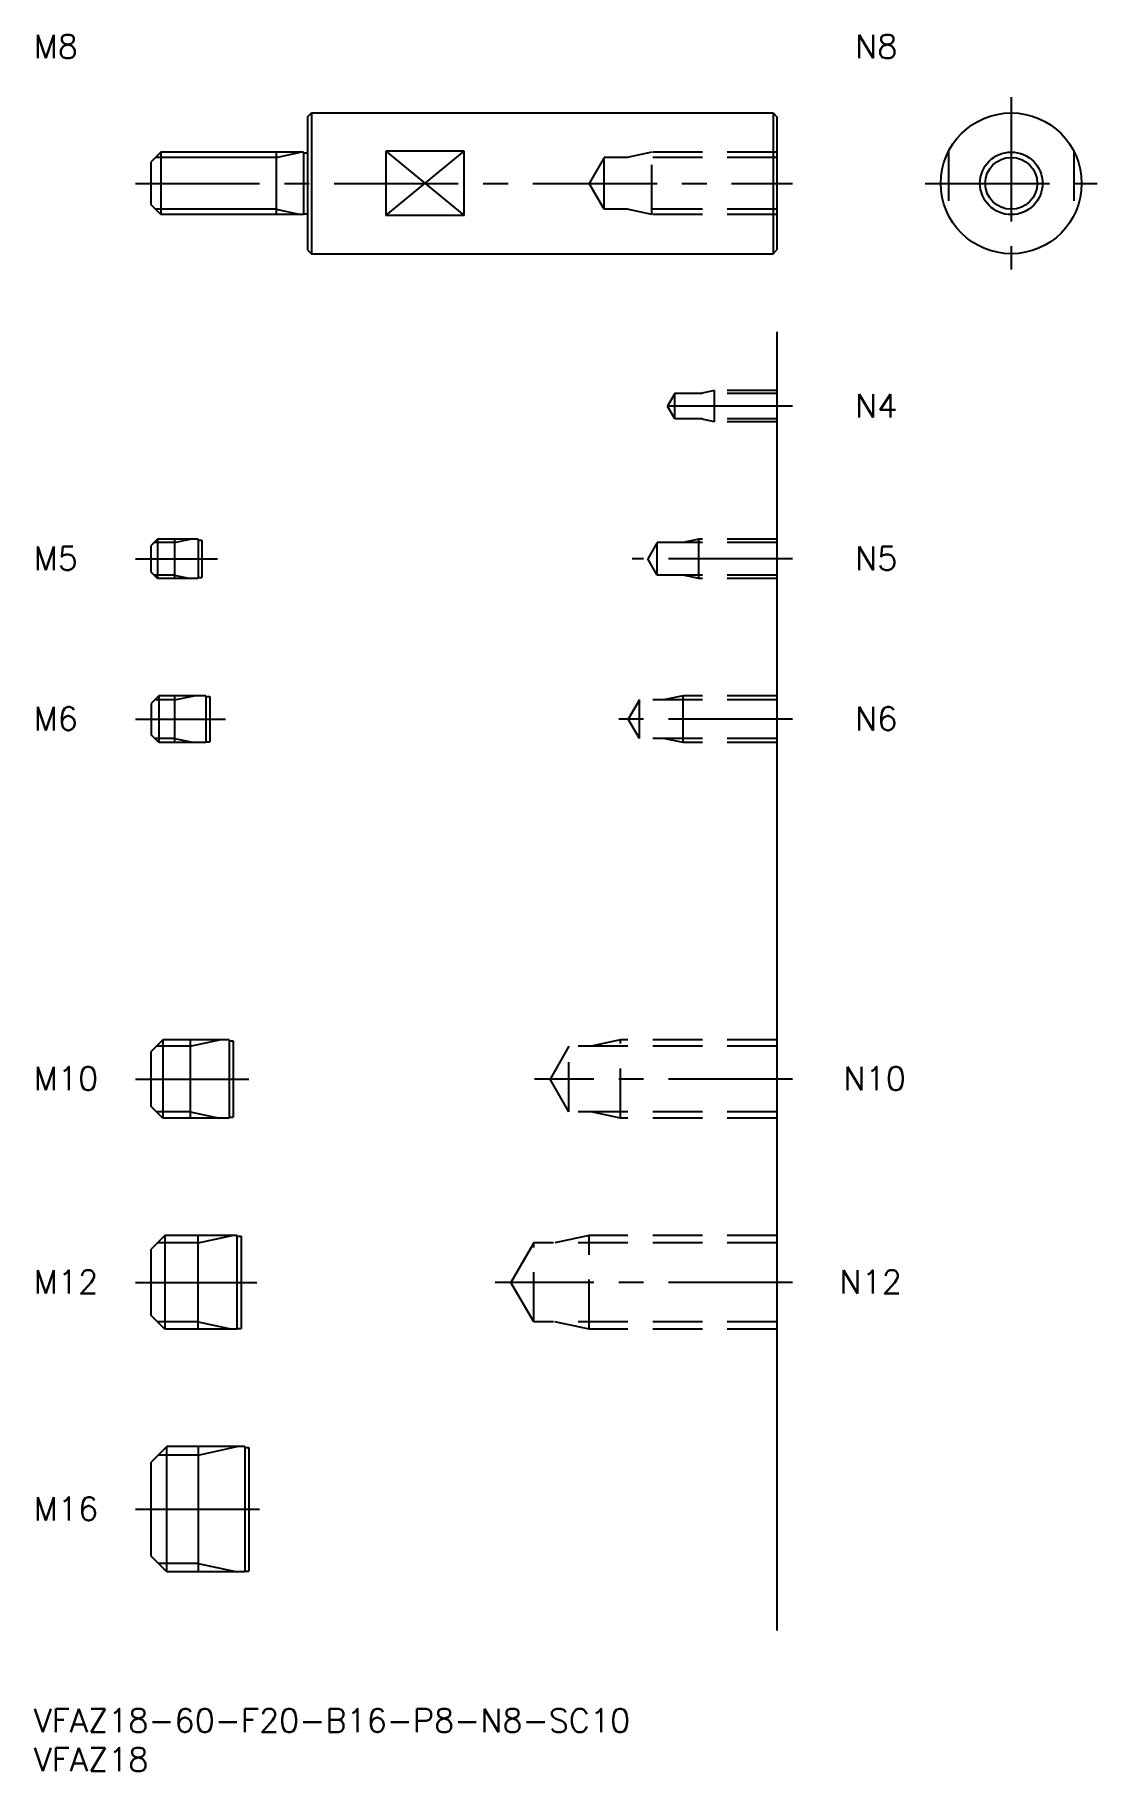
# Model space of a CAD drawing. Extents: x 0 to 136, y -8 to 214.
import ezdxf

# ---------------------------------------------------------------- set-up
doc = ezdxf.new("R2010")
doc.units = 0
doc.header["$LTSCALE"] = 0.5
doc.linetypes.add('CENTER', pattern=[50.8, 31.75, -6.35, 6.35, -6.35])
doc.linetypes.add('DASHED', pattern=[19.05, 12.7, -6.35])
for name, color, linetype in [('MSM_CENTER', 1, 'CENTER'), ('MSM_CONTINUOUS', 7, 'CONTINUOUS'), ('MSM_DASHED', 4, 'DASHED'), ('MSM_NARROW', 5, 'CONTINUOUS'), ('MSM_PART_NUMBER', 7, 'CONTINUOUS')]:
    doc.layers.add(name, color=color, linetype=linetype)
doc.styles.get("Standard").update_dxf_attribs({"font": 'txt.shx', "height": 1, "bigfont": 'bigfont.shx'})

# ---------------------------------------------------------------- blocks, each defined once
blk = doc.blocks.new('*U14')
at = {"layer": 'MSM_PART_NUMBER'}
blk.add_text('VFAZ18-60-F20-B16-P8-N8-SC10', height=3, dxfattribs=at).set_placement((0, -3))
blk = doc.blocks.new('*U15')
at = {"layer": 'MSM_PART_NUMBER'}
blk.add_text('VFAZ18', height=3, dxfattribs=at).set_placement((0, -8))
blk = doc.blocks.new('*U16')
at = {"layer": 'MSM_PART_NUMBER'}
blk.add_text('M16', height=3, dxfattribs=at).set_placement((0, 24.06))
blk = doc.blocks.new('*U17')
at = {"layer": 'MSM_PART_NUMBER'}
blk.add_text('M12', height=3, dxfattribs=at).set_placement((0, 53.06))
blk = doc.blocks.new('*U18')
at = {"layer": 'MSM_PART_NUMBER'}
blk.add_text('M10', height=3, dxfattribs=at).set_placement((0, 79.06))
blk = doc.blocks.new('*U19')
at = {"layer": 'MSM_PART_NUMBER'}
blk.add_text('M6', height=3, dxfattribs=at).set_placement((0, 125.06))
blk = doc.blocks.new('*U20')
at = {"layer": 'MSM_PART_NUMBER'}
blk.add_text('M5', height=3, dxfattribs=at).set_placement((0, 145.56))
blk = doc.blocks.new('*U21')
at = {"layer": 'MSM_PART_NUMBER'}
blk.add_text('M8', height=3, dxfattribs=at).set_placement((0, 211))
blk = doc.blocks.new('*U22')
at = {"layer": 'MSM_PART_NUMBER'}
blk.add_text('N12', height=3, dxfattribs=at).set_placement((103, 53.06))
blk = doc.blocks.new('*U23')
at = {"layer": 'MSM_PART_NUMBER'}
blk.add_text('N10', height=3, dxfattribs=at).set_placement((103.5, 79.06))
blk = doc.blocks.new('*U24')
at = {"layer": 'MSM_PART_NUMBER'}
blk.add_text('N6', height=3, dxfattribs=at).set_placement((105, 125.06))
blk = doc.blocks.new('*U25')
at = {"layer": 'MSM_PART_NUMBER'}
blk.add_text('N5', height=3, dxfattribs=at).set_placement((105, 145.56))
blk = doc.blocks.new('*U26')
at = {"layer": 'MSM_PART_NUMBER'}
blk.add_text('N4', height=3, dxfattribs=at).set_placement((105, 165.06))
blk = doc.blocks.new('*U27')
at = {"layer": 'MSM_PART_NUMBER'}
blk.add_text('N8', height=3, dxfattribs=at).set_placement((105, 211))

msp = doc.modelspace()

# ---------------------------------------------------------------- linework, layer by layer
at = {"layer": 'MSM_CENTER'}
for p, q in [((124.95, 206), (124.95, 184)), ((13, 195), (97, 195)), ((113.95, 195), (135.95, 195)), ((97, 166.5), (79, 166.5)), ((13, 147), (23.5, 147)), ((97, 147), (76.5, 147)), ((13, 126.5), (24.5, 126.5)), ((97, 126.5), (74, 126.5)), ((13, 80.5), (27.5, 80.5)), ((97, 80.5), (64, 80.5)), ((13, 54.5), (28.5, 54.5)), ((97, 54.5), (59, 54.5)), ((13, 25.5), (29.5, 25.5))]:
    msp.add_line(p, q, dxfattribs=at)
at = {"layer": 'MSM_CONTINUOUS'}
for p, q in [((35, 203.5), (35.5, 204)), ((35, 203.5), (35, 186.5)), ((35.5, 204), (94.5, 204)), ((35.5, 204), (35.5, 186)), ((94.5, 204), (94.5, 186)), ((94.5, 204), (95, 203.5)), ((95, 203.5), (95, 186.5)), ((16.25, 199), (15, 197.75)), ((15, 192.25), (15, 197.75)), ((34.5, 199), (16.25, 199)), ((16.25, 199), (16.25, 191)), ((31, 199), (31, 191)), ((34.5, 199), (34.5, 191)), ((34.5, 198.9), (35, 198.9)), ((45, 199.12), (45, 190.88)), ((55, 199.12), (45, 199.12)), ((55, 190.88), (55, 199.12)), ((16.25, 191), (15, 192.25)), ((34.5, 191), (16.25, 191)), ((34.5, 191.1), (35, 191.1)), ((55, 190.88), (45, 190.88)), ((35, 186.5), (35.5, 186)), ((94.5, 186), (95, 186.5)), ((35.5, 186), (94.5, 186)), ((95, 176), (95, 10)), ((15.8, 149.5), (15, 148.7)), ((21, 149.5), (15.8, 149.5)), ((15.8, 149.5), (15.8, 144.5)), ((18, 149.5), (18, 144.5)), ((21, 149.5), (21, 144.5)), ((21, 149.4), (21.5, 149.4)), ((21.5, 149.4), (21.5, 144.6)), ((15, 145.3), (15, 148.7)), ((15.8, 144.5), (15, 145.3)), ((21, 144.5), (15.8, 144.5)), ((21, 144.6), (21.5, 144.6)), ((16, 129.5), (15, 128.5)), ((22, 129.5), (16, 129.5)), ((16, 129.5), (16, 123.5)), ((18, 129.5), (18, 123.5)), ((22, 129.5), (22, 123.5)), ((22, 129.4), (22.5, 129.4)), ((22.5, 129.4), (22.5, 123.6)), ((15, 128.5), (15, 124.5)), ((16, 123.5), (15, 124.5)), ((22, 123.5), (16, 123.5)), ((22, 123.6), (22.5, 123.6)), ((16.5, 85.5), (15, 84)), ((25, 85.5), (16.5, 85.5)), ((16.5, 85.5), (16.5, 75.5)), ((20, 85.5), (20, 75.5)), ((25, 85.5), (25, 75.5)), ((25, 85.4), (25.5, 85.4)), ((25.5, 85.4), (25.5, 75.6)), ((15, 77), (15, 84)), ((16.5, 75.5), (15, 77)), ((25, 75.5), (16.5, 75.5)), ((25, 75.6), (25.5, 75.6)), ((16.75, 60.5), (15, 58.75)), ((26, 60.5), (16.75, 60.5)), ((16.75, 60.5), (16.75, 48.5)), ((21, 48.5), (21, 60.5)), ((26, 48.5), (26, 60.5)), ((26, 60.4), (26.5, 60.4)), ((26.5, 60.4), (26.5, 48.6)), ((15, 50.25), (15, 58.75)), ((16.75, 48.5), (15, 50.25)), ((26, 48.5), (16.75, 48.5)), ((26, 48.6), (26.5, 48.6)), ((17, 33.5), (15, 31.5)), ((27, 33.5), (17, 33.5)), ((17, 17.5), (17, 33.5)), ((21, 33.5), (21, 17.5)), ((27, 33.5), (27, 17.5)), ((27, 33.4), (27.5, 33.4)), ((27.5, 33.4), (27.5, 17.6)), ((15, 19.5), (15, 31.5)), ((17, 17.5), (15, 19.5)), ((27, 17.5), (17, 17.5)), ((27, 17.6), (27.5, 17.6))]:
    msp.add_line(p, q, dxfattribs=at)
for radius in [9, 3.32]:
    msp.add_circle((124.95, 195), radius, dxfattribs=at)
at = {"layer": 'MSM_DASHED'}
for p, q in [((72.92, 198.32), (71, 195)), ((72.92, 191.68), (72.92, 198.32)), ((95, 198.32), (72.92, 198.32)), ((79, 199), (75.87, 198.32)), ((79, 191), (79, 199)), ((95, 199), (79, 199)), ((116.95, 199.12), (116.95, 190.88)), ((132.95, 199.12), (132.95, 190.88)), ((72.92, 191.68), (71, 195)), ((95, 191.68), (72.92, 191.68)), ((79, 191), (75.87, 191.68)), ((95, 191), (79, 191)), ((81.94, 168.12), (81, 166.5)), ((95, 168.12), (81.94, 168.12)), ((81.94, 164.88), (81.94, 168.12)), ((87, 168.5), (85.25, 168.12)), ((95, 168.5), (87, 168.5)), ((87, 164.5), (87, 168.5)), ((81.94, 164.88), (81, 166.5)), ((95, 164.88), (81.94, 164.88)), ((87, 164.5), (85.25, 164.88)), ((95, 164.5), (87, 164.5)), ((79.69, 149.07), (78.5, 147)), ((95, 149.07), (79.69, 149.07)), ((79.69, 144.93), (79.69, 149.07)), ((85, 149.5), (83, 149.07)), ((95, 149.5), (85, 149.5)), ((85, 144.5), (85, 149.5)), ((79.69, 144.93), (78.5, 147)), ((95, 144.93), (79.69, 144.93)), ((85, 144.5), (83, 144.93)), ((95, 144.5), (85, 144.5)), ((77.42, 128.96), (76, 126.5)), ((95, 128.96), (77.42, 128.96)), ((77.42, 124.04), (77.42, 128.96)), ((83, 129.5), (80.5, 128.96)), ((95, 129.5), (83, 129.5)), ((83, 123.5), (83, 129.5)), ((77.42, 124.04), (76, 126.5)), ((95, 124.04), (77.42, 124.04)), ((83, 123.5), (80.5, 124.04)), ((95, 123.5), (83, 123.5)), ((68.42, 84.69), (66, 80.5)), ((68.42, 76.31), (68.42, 84.69)), ((95, 84.69), (68.42, 84.69)), ((75, 85.5), (71.25, 84.69)), ((75, 75.5), (75, 85.5)), ((95, 85.5), (75, 85.5)), ((68.42, 76.31), (66, 80.5)), ((95, 76.31), (68.42, 76.31)), ((75, 75.5), (71.25, 76.31)), ((95, 75.5), (75, 75.5)), ((71, 60.5), (66.62, 59.55)), ((71, 48.5), (71, 60.5)), ((95, 60.5), (71, 60.5)), ((63.92, 59.55), (61, 54.5)), ((63.92, 49.45), (63.92, 59.55)), ((95, 59.55), (63.92, 59.55)), ((63.92, 49.45), (61, 54.5)), ((95, 49.45), (63.92, 49.45)), ((71, 48.5), (66.62, 49.45)), ((95, 48.5), (71, 48.5))]:
    msp.add_line(p, q, dxfattribs=at)
at = {"layer": 'MSM_NARROW'}
for p, q in [((31, 198.32), (15.57, 198.32)), ((31, 198.32), (34.12, 199)), ((45, 190.88), (55, 199.12)), ((45, 199.12), (55, 190.88)), ((31, 191.68), (15.57, 191.68)), ((31, 191.68), (34.12, 191)), ((18, 149.07), (15.37, 149.07)), ((18, 149.07), (20, 149.5)), ((18, 144.93), (15.37, 144.93)), ((18, 144.93), (20, 144.5)), ((18, 128.96), (15.46, 128.96)), ((18, 128.96), (20.5, 129.5)), ((18, 124.04), (15.46, 124.04)), ((18, 124.04), (20.5, 123.5)), ((20, 84.69), (15.69, 84.69)), ((20, 84.69), (23.75, 85.5)), ((20, 76.31), (15.69, 76.31)), ((20, 76.31), (23.75, 75.5)), ((21, 59.55), (25.38, 60.5)), ((21, 59.55), (15.8, 59.55)), ((21, 49.45), (15.8, 49.45)), ((21, 49.45), (25.38, 48.5)), ((21, 32.42), (26, 33.5)), ((21, 32.42), (15.92, 32.42)), ((21, 18.58), (15.92, 18.58)), ((21, 18.58), (26, 17.5))]:
    msp.add_line(p, q, dxfattribs=at)
msp.add_circle((124.95, 195), 4, dxfattribs=at)

# ---------------------------------------------------------------- block references
at = {"layer": 'MSM_CONTINUOUS'}
for name in ['*U21', '*U27', '*U26', '*U20', '*U25', '*U19', '*U24', '*U18', '*U23', '*U17', '*U22', '*U16', '*U14', '*U15']:
    msp.add_blockref(name, (0, 0), dxfattribs=at)

doc.saveas('drawing.dxf')
